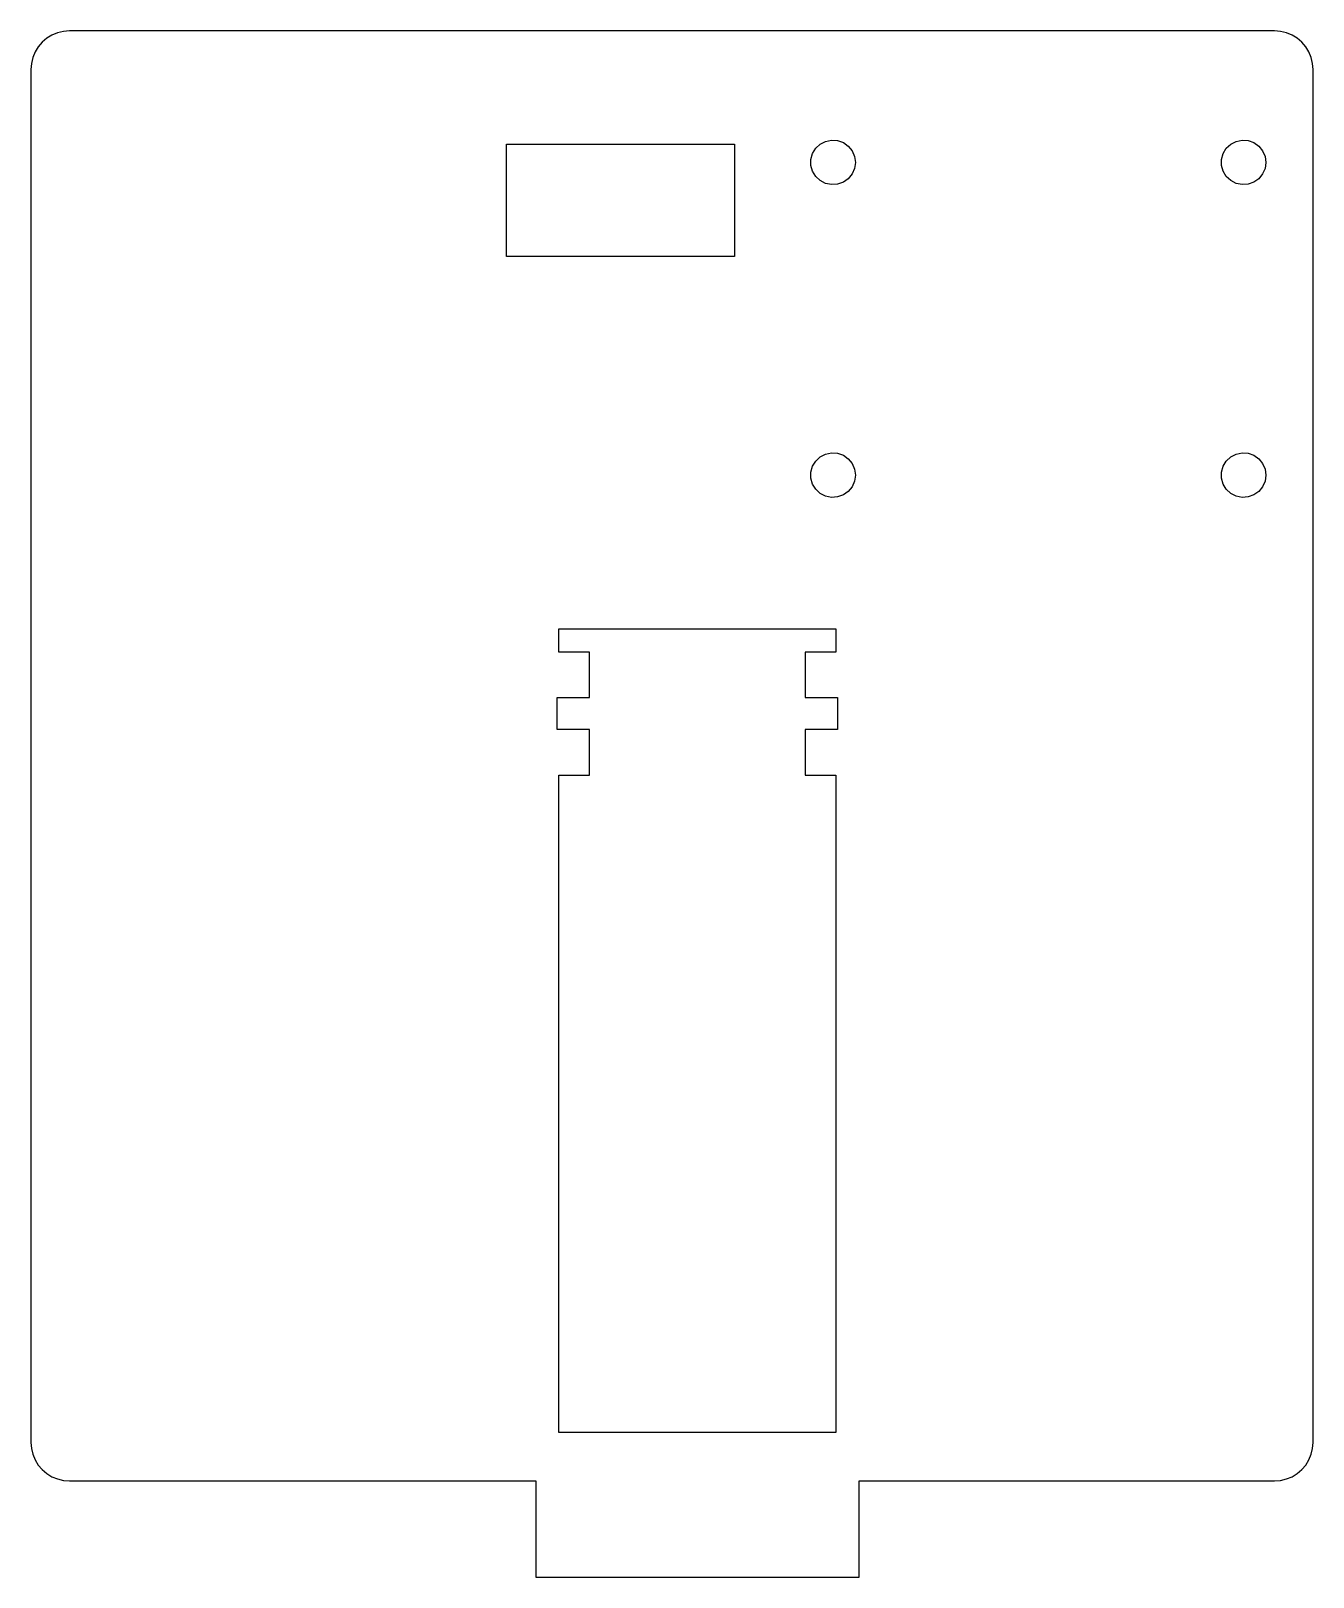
# Model space of a CAD drawing. Extents: x -43 to 40, y 2 to 102.
import ezdxf

# ---------------------------------------------------------------- set-up
doc = ezdxf.new("R2010")
doc.units = 0
doc.layers.get('0').update_dxf_attribs({"linetype": 'CONTINUOUS'})

msp = doc.modelspace()

# ---------------------------------------------------------------- linework, layer by layer
for points in [[(10.5, 8.15), (37.5, 8.15), (37.8911, 8.18078), (38.2725, 8.27236), (38.635, 8.42248), (38.9695, 8.62746), (39.2678, 8.88223), (39.5225, 9.18054), (39.7275, 9.51502), (39.8776, 9.87746), (39.9692, 10.2589), (40, 10.65), (40, 99.85), (39.9692, 100.241), (39.8776, 100.623), (39.7275, 100.985), (39.5225, 101.319), (39.2678, 101.618), (38.9695, 101.873), (38.635, 102.078), (38.2725, 102.228), (37.8911, 102.319), (37.5, 102.35), (-40.8, 102.35), (-41.1911, 102.319), (-41.5725, 102.228), (-41.935, 102.078), (-42.2695, 101.873), (-42.5678, 101.618), (-42.8225, 101.319), (-43.0275, 100.985), (-43.1776, 100.623), (-43.2692, 100.241), (-43.3, 99.85), (-43.3, 10.65), (-43.2692, 10.2589), (-43.1776, 9.87746), (-43.0275, 9.51502), (-42.8225, 9.18054), (-42.5678, 8.88223), (-42.2695, 8.62746), (-41.935, 8.42248), (-41.5725, 8.27236), (-41.1911, 8.18078), (-40.8, 8.15), (-10.5, 8.15), (-10.5, 1.9), (10.5, 1.9)], [(-12.4, 87.7), (-12.4, 95), (2.4, 95), (2.4, 87.7)], [(8.32942, 92.4437), (7.97881, 92.6254), (7.69022, 92.8949), (7.48504, 93.2323), (7.37851, 93.6126), (7.37851, 94.0074), (7.48504, 94.3877), (7.69022, 94.7251), (7.97881, 94.9946), (8.32942, 95.1763), (8.71605, 95.2566), (9.11001, 95.2297), (9.48209, 95.0974), (9.8047, 94.8697), (10.0539, 94.5634), (10.2112, 94.2012), (10.265, 93.81), (10.2112, 93.4188), (10.0539, 93.0566), (9.8047, 92.7503), (9.48209, 92.5226), (9.11001, 92.3903), (8.71605, 92.3634)], [(34.9994, 92.4437), (34.6488, 92.6254), (34.3602, 92.8949), (34.155, 93.2323), (34.0485, 93.6126), (34.0485, 94.0074), (34.155, 94.3877), (34.3602, 94.7251), (34.6488, 94.9946), (34.9994, 95.1763), (35.386, 95.2566), (35.78, 95.2297), (36.1521, 95.0974), (36.4747, 94.8697), (36.7239, 94.5634), (36.8812, 94.2012), (36.935, 93.81), (36.8812, 93.4188), (36.7239, 93.0566), (36.4747, 92.7503), (36.1521, 92.5226), (35.78, 92.3903), (35.386, 92.3634)], [(8.32942, 72.1237), (7.97881, 72.3054), (7.69022, 72.5749), (7.48504, 72.9123), (7.37851, 73.2926), (7.37851, 73.6874), (7.48504, 74.0677), (7.69022, 74.4051), (7.97881, 74.6746), (8.32942, 74.8563), (8.71605, 74.9366), (9.11001, 74.9097), (9.48209, 74.7774), (9.8047, 74.5497), (10.0539, 74.2434), (10.2112, 73.8812), (10.265, 73.49), (10.2112, 73.0988), (10.0539, 72.7366), (9.8047, 72.4303), (9.48209, 72.2026), (9.11001, 72.0703), (8.71605, 72.0434)], [(34.9994, 72.1237), (34.6488, 72.3054), (34.3602, 72.5749), (34.155, 72.9123), (34.0485, 73.2926), (34.0485, 73.6874), (34.155, 74.0677), (34.3602, 74.4051), (34.6488, 74.6746), (34.9994, 74.8563), (35.386, 74.9366), (35.78, 74.9097), (36.1521, 74.7774), (36.4747, 74.5497), (36.7239, 74.2434), (36.8812, 73.8812), (36.935, 73.49), (36.8812, 73.0988), (36.7239, 72.7366), (36.4747, 72.4303), (36.1521, 72.2026), (35.78, 72.0703), (35.386, 72.0434)], [(-9, 11.3), (-9, 54), (-7, 54), (-7, 56.9566), (-9.1, 56.9566), (-9.1, 59.0434), (-7, 59.0434), (-7, 62), (-9, 62), (-9, 63.5), (9, 63.5), (9, 62), (7, 62), (7, 59.0434), (9.1, 59.0434), (9.1, 56.9566), (7, 56.9566), (7, 54), (9, 54), (9, 11.3)]]:
    msp.add_lwpolyline(points, close=True)

doc.saveas('drawing.dxf')
